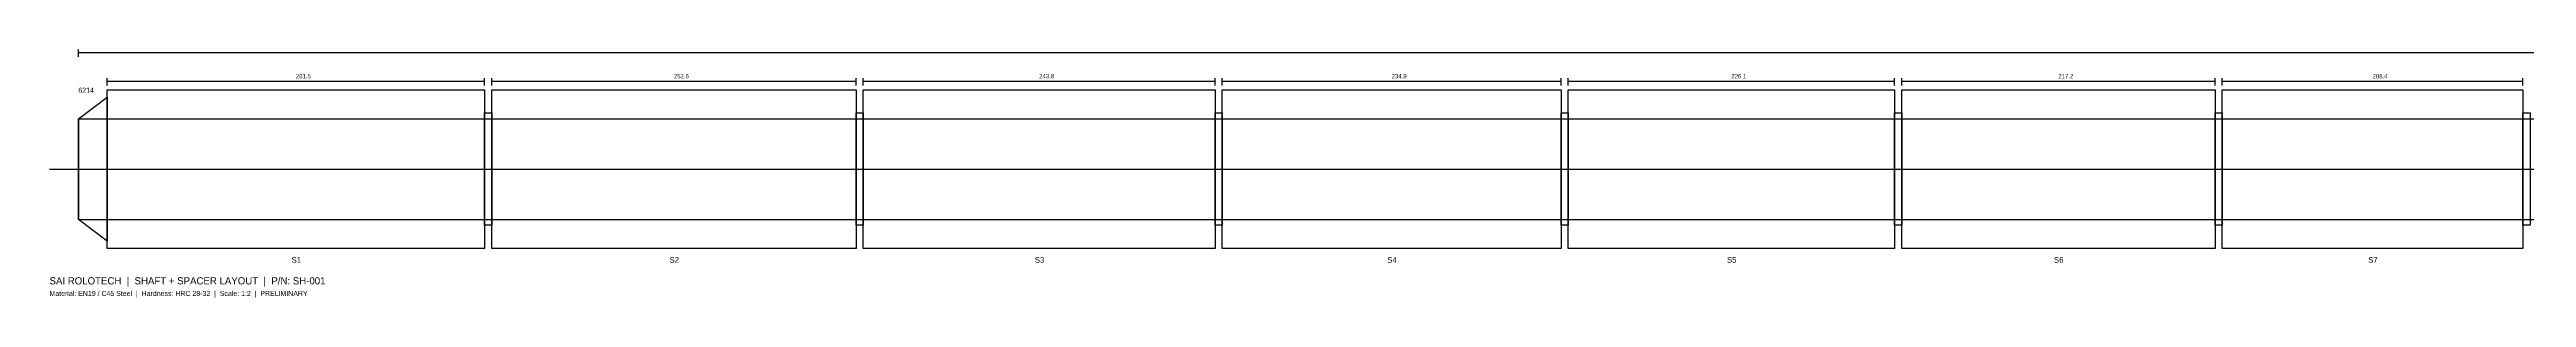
# Model space of a CAD drawing. Header units: metres. Extents: x -20 to 3550, y -89 to 86.
# Drawn here: x -20 to 1697, y -89 to 83 of the extents above; entities that cross this region are included whole.
import ezdxf

# ---------------------------------------------------------------- set-up
doc = ezdxf.new("R2010")
doc.units = ezdxf.units.M
for name, color, linetype in [('CENTRE', 1, 'Continuous'), ('DIMENSION', 2, 'Continuous'), ('HATCH', 8, 'Continuous'), ('NOTES', 3, 'Continuous'), ('OUTLINE', 7, 'Continuous'), ('TITLE', 4, 'Continuous')]:
    doc.layers.add(name, color=color, linetype=linetype)

msp = doc.modelspace()

# ---------------------------------------------------------------- linework, layer by layer
at = {"layer": 'CENTRE'}
msp.add_line((-20, 0), (3522.4, 0), dxfattribs=at)
at = {"layer": 'DIMENSION', "color": 2}
for p, q in [((0, 78), (0, 83)), ((0, 81), (3502.4, 81)), ((20, 58), (20, 63)), ((20, 61), (281.5, 61)), ((281.5, 58), (281.5, 63)), ((286.5, 58), (286.5, 63)), ((286.5, 61), (539.1, 61)), ((539.1, 58), (539.1, 63)), ((544.1, 58), (544.1, 63)), ((544.1, 61), (787.9, 61)), ((787.9, 58), (787.9, 63)), ((792.9, 58), (792.9, 63)), ((792.9, 61), (1027.8, 61)), ((1027.8, 58), (1027.8, 63)), ((1032.8, 58), (1032.8, 63)), ((1032.8, 61), (1258.9, 61)), ((1258.9, 58), (1258.9, 63)), ((1263.9, 58), (1263.9, 63)), ((1263.9, 61), (1481.1, 61)), ((1481.1, 58), (1481.1, 63)), ((1486.1, 58), (1486.1, 63)), ((1486.1, 61), (1694.5, 61)), ((1694.5, 58), (1694.5, 63))]:
    msp.add_line(p, q, dxfattribs=at)
at = {"layer": 'HATCH'}
for points in [[(281.5, 39), (286.5, 39), (286.5, -39), (281.5, -39)], [(539.1, 39), (544.1, 39), (544.1, -39), (539.1, -39)], [(787.9, 39), (792.9, 39), (792.9, -39), (787.9, -39)], [(1027.8, 39), (1032.8, 39), (1032.8, -39), (1027.8, -39)], [(1258.9, 39), (1263.9, 39), (1263.9, -39), (1258.9, -39)], [(1481.1, 39), (1486.1, 39), (1486.1, -39), (1481.1, -39)], [(1694.5, 39), (1699.5, 39), (1699.5, -39), (1694.5, -39)]]:
    msp.add_lwpolyline(points, close=True, dxfattribs=at)
at = {"layer": 'OUTLINE'}
for p, q in [((0, 35), (3502.4, 35)), ((0, 35), (0, -35)), ((0, -35), (3502.4, -35))]:
    msp.add_line(p, q, dxfattribs=at)
for points in [[(20, 55), (281.5, 55), (281.5, -55), (20, -55)], [(286.5, 55), (539.1, 55), (539.1, -55), (286.5, -55)], [(544.1, 55), (787.9, 55), (787.9, -55), (544.1, -55)], [(792.9, 55), (1027.8, 55), (1027.8, -55), (792.9, -55)], [(1032.8, 55), (1258.9, 55), (1258.9, -55), (1032.8, -55)], [(1263.9, 55), (1481.1, 55), (1481.1, -55), (1263.9, -55)], [(1486.1, 55), (1694.5, 55), (1694.5, -55), (1486.1, -55)], [(0, 35), (20, 50), (20, -50), (0, -35)]]:
    msp.add_lwpolyline(points, close=True, dxfattribs=at)

# ---------------------------------------------------------------- texts
at = {"layer": 'DIMENSION'}
for s, p in [('261.5', (150.75, 63)), ('252.6', (412.8, 63)), ('243.8', (666, 63)), ('234.9', (910.35, 63)), ('226.1', (1145.85, 63)), ('217.2', (1372.5, 63)), ('208.4', (1590.3, 63))]:
    msp.add_text(s, height=3, dxfattribs=at).set_placement(p)
at = {"layer": 'NOTES'}
for s, p in [('6214', (0, 53)), ('Material: EN19 / C45 Steel  |  Hardness: HRC 28-32  |  Scale: 1:2  |  PRELIMINARY', (-20, -88))]:
    msp.add_text(s, height=3.5, dxfattribs=at).set_placement(p)
at = {"layer": 'TITLE'}
for s, height, p in [('S1', 4, (147.75, -65)), ('S2', 4, (409.8, -65)), ('S3', 4, (663, -65)), ('S4', 4, (907.35, -65)), ('S5', 4, (1142.85, -65)), ('S6', 4, (1369.5, -65)), ('S7', 4, (1587.3, -65)), ('SAI ROLOTECH  |  SHAFT + SPACER LAYOUT  |  P/N: SH-001', 5, (-20, -80))]:
    msp.add_text(s, height=height, dxfattribs=at).set_placement(p)

doc.saveas('drawing.dxf')
